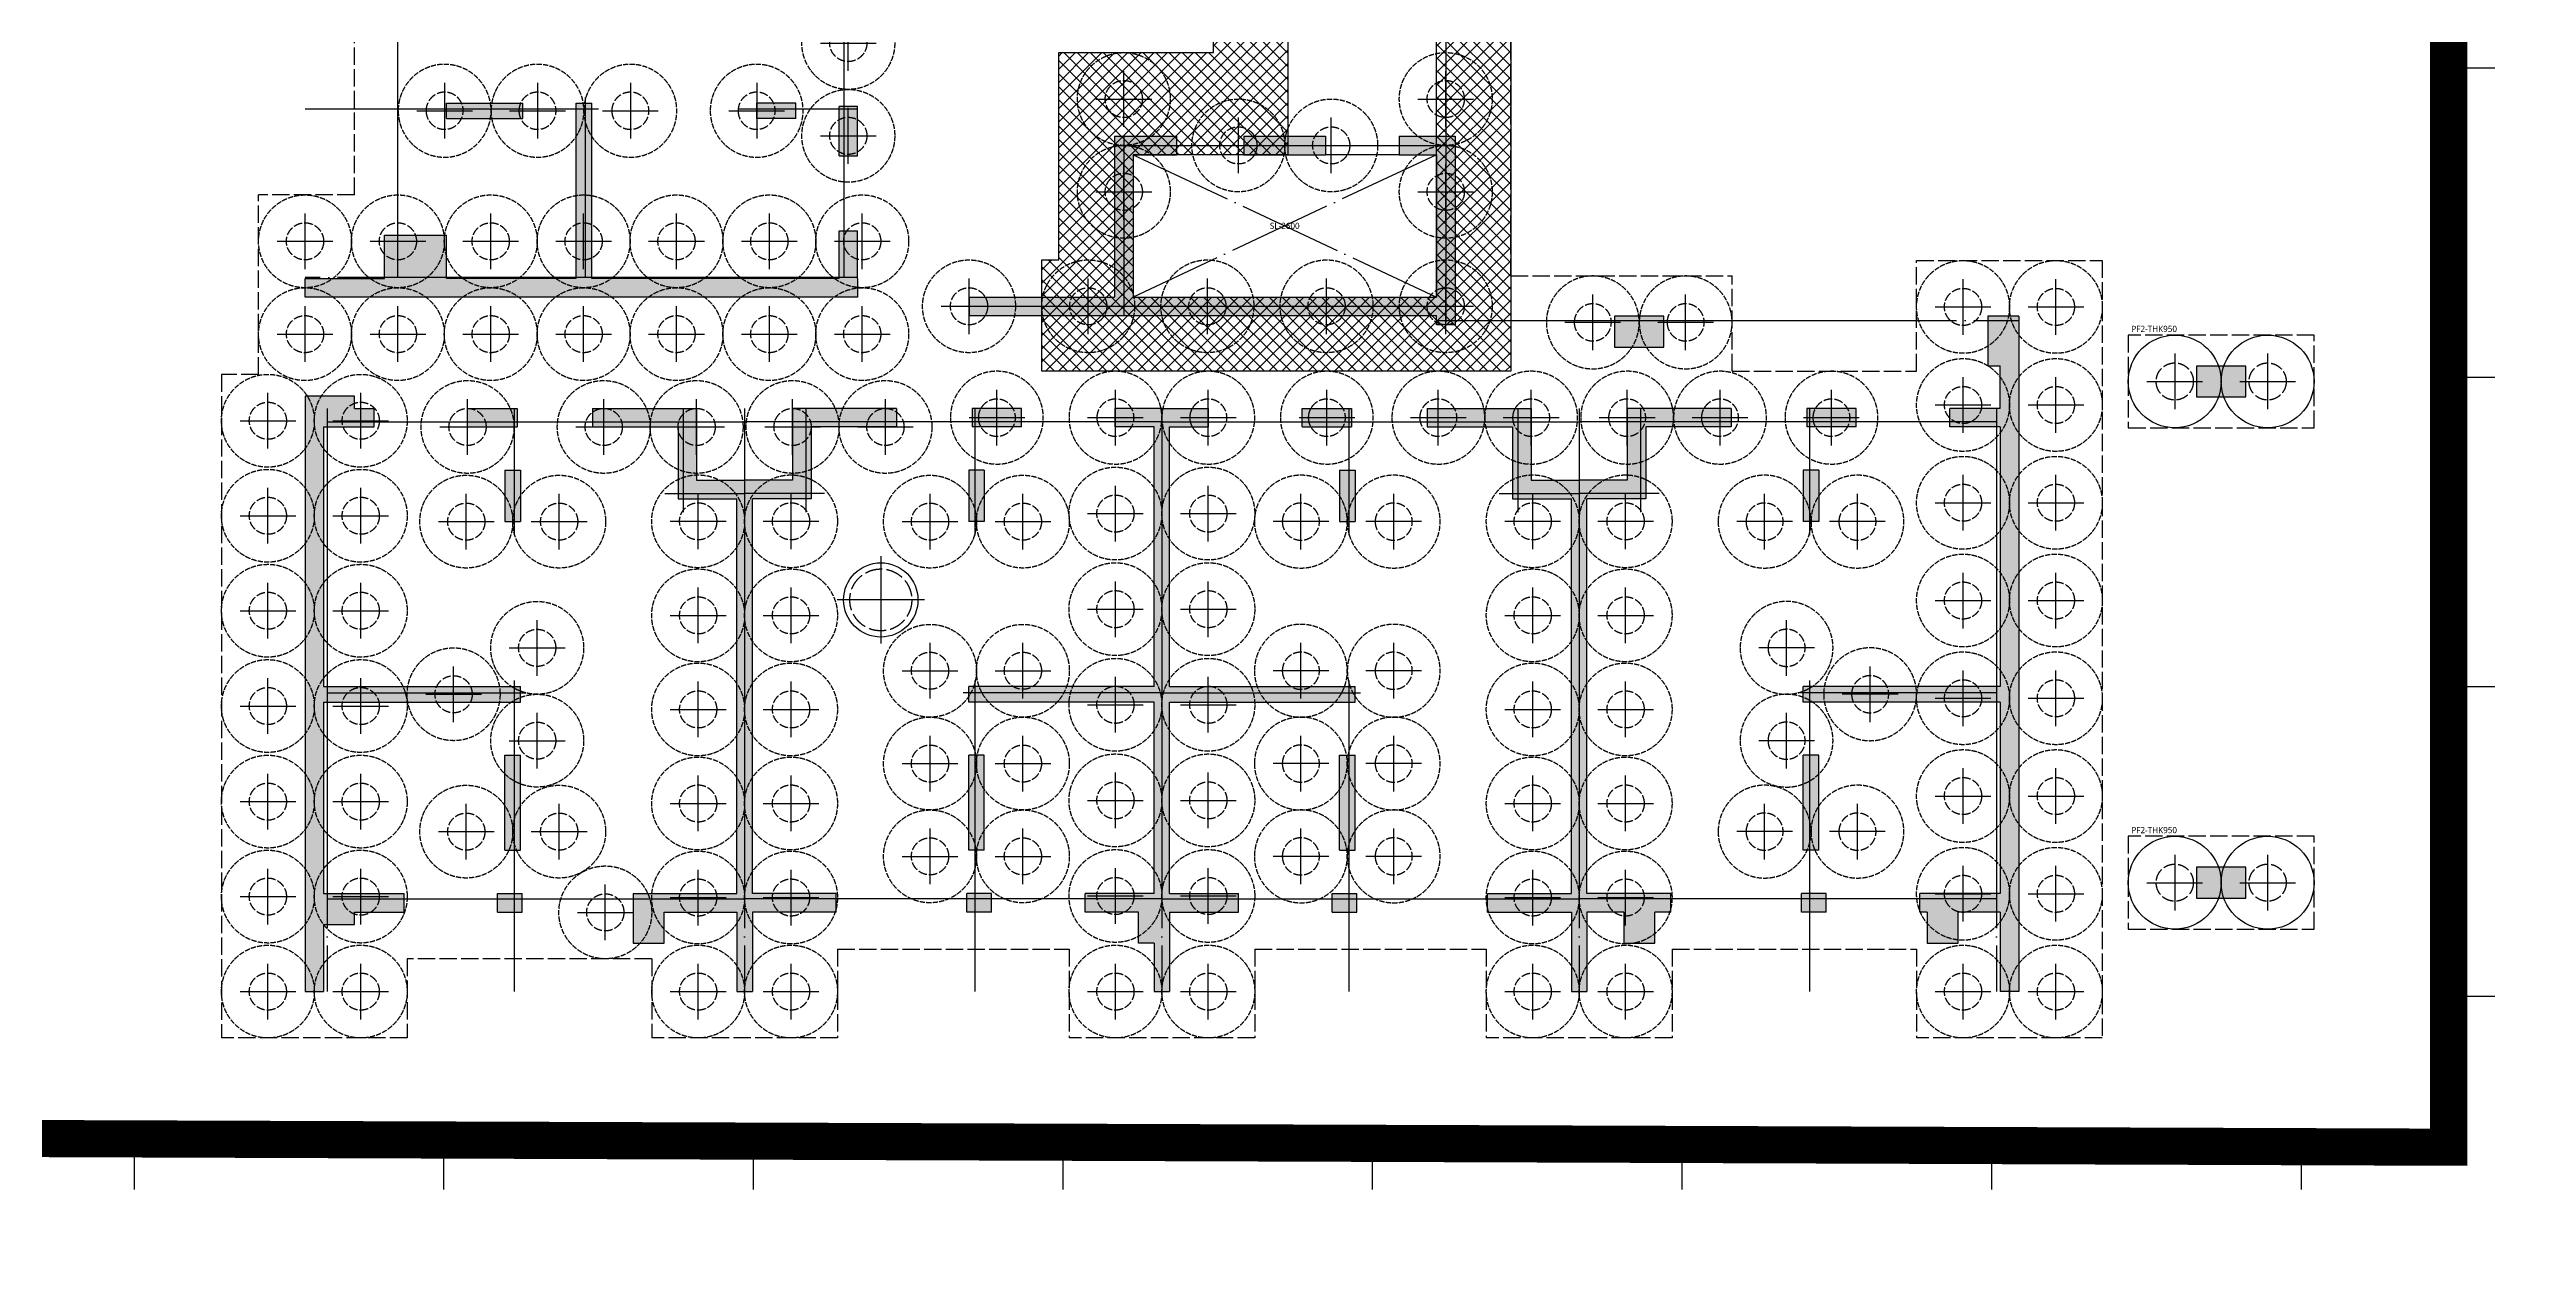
# Model space of a CAD drawing. Header units: millimetres. Extents: x 327808 to 2562540, y -728300 to 402793.
# Drawn here: x 932637 to 972644, y -109626 to -90136 of the extents above; entities that cross this region are included whole.
import ezdxf
from ezdxf.enums import TextEntityAlignment as Align

# ---------------------------------------------------------------- set-up
doc = ezdxf.new("R2010")
doc.units = ezdxf.units.MM
doc.header["$LTSCALE"] = 140
for name, pattern in [('CEN', [62, 60, -1, 0, -1]), ('CONTINOUS', [0]), ('DDOT', [14, 12, -1, 0, -1]), ('HID', [2.5, 2, -0.5])]:
    doc.linetypes.add(name, pattern=pattern)
for name, color, linetype in [('252', 252, 'Continuous'), ('CEN', 1, 'CEN'), ('EL7', 7, 'Continuous'), ('MAT', 7, 'Continuous'), ('OPEN', 9, 'DDOT'), ('PILE', 3, 'HID'), ('PILE-P', 4, 'HID'), ('WALL', 4, 'Continuous'), ('기초꺽임', 7, 'Continuous'), ('기초꺽임-HAT', 5, 'Continuous'), ('기초연단', 3, 'Continuous'), ('끊어치기라인', 7, 'Continuous'), ('집수정-주동', 21, 'Continuous')]:
    doc.layers.add(name, color=color, linetype=linetype)
doc.layers.add('DEFPOINT', color=144, linetype='Continuous', plot=False)
doc.styles.add('맑은고딕', font='malgun.ttf')

# ---------------------------------------------------------------- blocks, each defined once
blk = doc.blocks.new('A$C762E058C')
at = {"layer": '252'}
h = blk.add_hatch(color=256, dxfattribs=at)
h.dxf.hatch_style = 1
h.paths.add_polyline_path([(6100, -22900), (5300, -22900), (5300, -23400), (6100, -23400)])
h.paths.add_polyline_path([(6100, -31000), (5300, -31000), (5300, -31500), (6100, -31500)])
h.paths.add_polyline_path([(6100, -39100), (5300, -39100), (5300, -39600), (6100, -39600)])
h.paths.add_polyline_path([(6100, -47200), (5300, -47200), (5300, -47700), (6100, -47700)])
h.paths.add_polyline_path([(6100, -55300), (5300, -55300), (5300, -55800), (6100, -55800)])
h.paths.add_polyline_path([(6100, -63400), (5300, -63400), (5300, -63900), (6100, -63900)])
h.paths.add_polyline_path([(50390, -22900), (50390, -23150), (44400, -23150), (44400, -23400), (43600, -23400), (43600, -23150), (40100, -23150), (40100, -23700), (39600, -23700), (39600, -23150), (34900, -23150), (34900, -23700), (34400, -23700), (34400, -23150), (26900, -23150), (26900, -23700), (26400, -23700), (26400, -22900)])
h.paths.add_polyline_path([(51300, -22900), (51300, -23150), (51800, -23150), (51800, -23700), (52300, -23700), (52300, -22900)])
h.paths.add_polyline_path([(40100, -28300), (40100, -27500), (39600, -27500), (39600, -28300)])
h.paths.add_polyline_path([(13600, -23700), (13600, -22900), (13100, -22900), (13100, -23700)])
h.paths.add_polyline_path([(13600, -28300), (13600, -27500), (13100, -27500), (13100, -28300)])
h.paths.add_polyline_path([(26900, -28300), (26900, -27500), (26400, -27500), (26400, -28300)])
h.paths.add_polyline_path([(18900, -23700), (18900, -22900), (18400, -22900), (18400, -23700)])
h.paths.add_polyline_path([(52300, -28300), (52300, -27500), (51800, -27500), (51800, -28300)])
h.paths.add_polyline_path([(44300, -28300), (44300, -27500), (43800, -27500), (43800, -28300)])
h.paths.add_polyline_path([(34900, -28300), (34900, -27500), (34400, -27500), (34400, -28300)])
h.paths.add_polyline_path([(18900, -28300), (18900, -27500), (18400, -27500), (18400, -28300)])
h.paths.add_polyline_path([(35050, -47200), (34250, -47200), (34250, -47700), (35050, -47700)])
h.paths.add_polyline_path([(40250, -47200), (39450, -47200), (39450, -47700), (40250, -47700)])
h.paths.add_polyline_path([(34900, -39750), (34900, -38950), (34400, -38950), (34400, -39750)])
h.paths.add_polyline_path([(40250, -39100), (39450, -39100), (39450, -39600), (40250, -39600)])
h.paths.add_polyline_path([(40100, -35100), (40100, -34300), (39600, -34300), (39600, -35100)])
h.paths.add_polyline_path([(44450, -39100), (43650, -39100), (43650, -39600), (44450, -39600)])
h.paths.add_polyline_path([(44300, -35100), (44300, -34300), (43800, -34300), (43800, -35100)])
h.paths.add_polyline_path([(34900, -35100), (34900, -34300), (34400, -34300), (34400, -35100)])
h.paths.add_polyline_path([(44450, -47200), (43650, -47200), (43650, -47700), (44450, -47700)])
h.paths.add_polyline_path([(44450, -63400), (43650, -63400), (43650, -63900), (44450, -63900)])
h.paths.add_polyline_path([(44450, -55300), (43650, -55300), (43650, -55800), (44450, -55800)])
h.paths.add_polyline_path([(52250, -63400), (51450, -63400), (51450, -63900), (52250, -63900)])
h.paths.add_polyline_path([(60350, -55300), (59550, -55300), (59550, -55800), (60350, -55800)])
h.paths.add_polyline_path([(52250, -55300), (51450, -55300), (51450, -55800), (52250, -55800)])
h.paths.add_polyline_path([(60350, -63400), (59550, -63400), (59550, -63900), (60350, -63900)])
h.paths.add_polyline_path([(52300, -35100), (52300, -34300), (51800, -34300), (51800, -35100)])
h.paths.add_polyline_path([(60300, -35100), (60300, -34300), (59800, -34300), (59800, -35100)])
h.paths.add_polyline_path([(60350, -39100), (59550, -39100), (59550, -39600), (60350, -39600)])
h.paths.add_polyline_path([(52250, -39100), (51450, -39100), (51450, -39600), (52250, -39600)])
h.paths.add_polyline_path([(60350, -47200), (59550, -47200), (59550, -47700), (60350, -47700)])
h.paths.add_polyline_path([(52250, -47200), (51450, -47200), (51450, -47700), (52250, -47700)])
h.paths.add_polyline_path([(60300, -23700), (60300, -22900), (59800, -22900), (59800, -23700)])
h.paths.add_polyline_path([(60300, -28300), (60300, -27500), (59800, -27500), (59800, -28300)])
h = blk.add_hatch(color=256, dxfattribs=at)
h.dxf.hatch_style = 1
h.paths.add_polyline_path([(35050, -54495), (34250, -54495), (34250, -54995), (35050, -54995)])
h.paths.add_polyline_path([(40280, -55295), (40480, -55295), (40480, -55985), (39665, -55985), (39665, -56285), (40480, -56285), (40480, -60480), (37300, -60480), (37300, -60730), (40480, -60730), (40480, -63825), (39180, -63825), (39180, -64125), (39300, -64125), (39300, -64625), (39800, -64625), (39800, -64125), (40480, -64125), (40480, -65410), (40780, -65410), (40780, -54495), (40280, -54495)])
h.paths.add_polyline_path([(34900, -64625), (34900, -64125), (35160, -64125), (35160, -63825), (33805, -63825), (33805, -57445), (34755, -57445), (34755, -56285), (36135, -56285), (36135, -55985), (34455, -55985), (34455, -57145), (33680, -57145), (32905, -57145), (32905, -55985), (31225, -55985), (31225, -56285), (32605, -56285), (32605, -57445), (33555, -57445), (33555, -63825), (32200, -63825), (32200, -64125), (33555, -64125), (33555, -65410), (33805, -65410), (33805, -64125), (34400, -64125), (34400, -64625)])
h.paths.add_polyline_path([(26565, -64625), (26565, -64125), (25700, -64125), (25700, -63825), (26815, -63825), (26815, -60730), (23820, -60730), (23820, -60480), (26815, -60480), (26815, -56285), (26185, -56285), (26185, -55985), (26940, -55985), (27695, -55985), (27695, -56285), (27065, -56285), (27065, -60480), (30060, -60480), (30060, -60730), (27065, -60730), (27065, -63825), (28180, -63825), (28180, -64125), (27065, -64125), (27065, -65410), (26815, -65410), (26815, -64625)])
h.paths.add_polyline_path([(18900, -64625), (18900, -64125), (20075, -64125), (20075, -65410), (20325, -65410), (20325, -64125), (21680, -64125), (21680, -63825), (20325, -63825), (20325, -57445), (21275, -57445), (21275, -56285), (22655, -56285), (22655, -55985), (20975, -55985), (20975, -57145), (20200, -57145), (19425, -57145), (19425, -55985), (17745, -55985), (17745, -56285), (19125, -56285), (19125, -57445), (20075, -57445), (20075, -63825), (18400, -63825), (18400, -64625)])
h.paths.add_polyline_path([(13100, -55785), (13100, -55985), (13100, -65410), (13400, -65410), (13400, -64325), (13900, -64325), (13900, -64125), (14700, -64125), (14700, -63825), (13400, -63825), (13400, -60730), (16580, -60730), (16580, -60480), (13400, -60480), (13400, -56285), (14215, -56285), (14215, -55985), (13900, -55985), (13900, -55785)])
h.paths.add_polyline_path([(31375, -54635), (31375, -54485), (23825, -54485), (23825, -54185), (26175, -54185), (26175, -51585), (27175, -51585), (27175, -51885), (26475, -51885), (26475, -54185), (31375, -54185), (31375, -51885), (30775, -51885), (30775, -51585), (31675, -51585), (31675, -54635)])
h.paths.add_polyline_path([(29585, -51585), (29585, -51885), (28265, -51885), (28265, -51585)], flags=17)
h.paths.add_polyline_path([(17480, -53885), (15385, -53885), (15385, -53185), (14385, -53185), (14385, -53885), (13100, -53885), (13100, -54185), (22025, -54185), (22025, -53885), (22025, -53115), (21725, -53115), (21725, -53885), (17730, -53885), (17730, -51050), (17480, -51050)])
h.paths.add_polyline_path([(15385, -51300), (15385, -51050), (16620, -51050), (16620, -51300)], flags=17)
h.paths.add_polyline_path([(21025, -51300), (21025, -51050), (20395, -51050), (20395, -51300)], flags=17)
h.paths.add_polyline_path([(21725, -51905), (21725, -51105), (22025, -51105), (22025, -51905)])
h.paths.add_polyline_path([(29690, -64125), (29690, -63825), (30090, -63825), (30090, -64125)])
h.paths.add_polyline_path([(29810, -63125), (30060, -63125), (30060, -61590), (29810, -61590)], flags=17)
h.paths.add_polyline_path([(29810, -56985), (30060, -56985), (30060, -57815), (29810, -57815)], flags=17)
h.paths.add_polyline_path([(29205, -56285), (30005, -56285), (30005, -55985), (29205, -55985)])
h.paths.add_polyline_path([(37670, -64125), (37670, -63825), (37270, -63825), (37270, -64125)])
h.paths.add_polyline_path([(37550, -63125), (37300, -63125), (37300, -61590), (37550, -61590)])
h.paths.add_polyline_path([(37550, -56985), (37300, -56985), (37300, -57815), (37550, -57815)])
h.paths.add_polyline_path([(38155, -56285), (37355, -56285), (37355, -55985), (38155, -55985)], flags=17)
h.paths.add_polyline_path([(24190, -64125), (24190, -63825), (23790, -63825), (23790, -64125)])
h.paths.add_polyline_path([(24070, -63125), (23820, -63125), (23820, -61590), (24070, -61590)])
h.paths.add_polyline_path([(24070, -56985), (23820, -56985), (23820, -57815), (24070, -57815)])
h.paths.add_polyline_path([(24675, -56285), (23875, -56285), (23875, -55985), (24675, -55985)])
h.paths.add_polyline_path([(16210, -64125), (16210, -63825), (16610, -63825), (16610, -64125)])
h.paths.add_polyline_path([(16330, -63125), (16580, -63125), (16580, -61590), (16330, -61590)], flags=17)
h.paths.add_polyline_path([(16330, -56985), (16580, -56985), (16580, -57815), (16330, -57815)], flags=17)
h.paths.add_polyline_path([(15725, -56285), (16525, -56285), (16525, -55985), (15725, -55985)], flags=17)
h.paths.add_polyline_path([(26775, -34300), (26575, -34300), (26575, -29350), (13100, -29350), (13100, -29650), (14385, -29650), (14385, -30350), (15385, -30350), (15385, -29650), (17480, -29650), (17480, -32530), (17730, -32530), (17730, -29650), (21725, -29650), (21725, -30465), (22025, -30465), (22025, -29650), (23375, -29650), (23375, -35190), (23675, -35190), (23675, -29650), (26275, -29650), (26275, -34200), (24785, -34200), (24785, -34500), (26275, -34500), (26275, -36300), (23375, -36300), (23375, -36600), (26575, -36600), (26575, -35100), (26775, -35100)])
h.paths.add_polyline_path([(13100, -47455), (13100, -47955), (14385, -47955), (14385, -48330), (15385, -48330), (15385, -47955), (20305, -47955), (20305, -48855), (21725, -48855), (21725, -49885), (22025, -49885), (22025, -48555), (20605, -48555), (20605, -47830), (20605, -47105), (22025, -47105), (22025, -46485), (22225, -46485), (22225, -45685), (21725, -45685), (21725, -45775), (21725, -46805), (20305, -46805), (20305, -47705), (15385, -47705), (15385, -47330), (14385, -47330), (14385, -47705), (13900, -47705), (13900, -47455)])
h.paths.add_polyline_path([(13900, -39100), (13100, -39100), (13100, -39600), (13900, -39600)], flags=17)
h.paths.add_polyline_path([(13900, -31000), (13100, -31000), (13100, -31500), (13900, -31500)], flags=17)
h.paths.add_polyline_path([(22225, -39750), (22225, -38950), (21725, -38950), (21725, -39825), (22025, -39825), (22025, -39750)])
h.paths.add_polyline_path([(26900, -39750), (26900, -38950), (26400, -38950), (26400, -39750)], flags=17)
h.paths.add_polyline_path([(26400, -45685), (26400, -46185), (23375, -46185), (23375, -46485), (23825, -46485), (23825, -49385), (24125, -49385), (24125, -46485), (28675, -46485), (28675, -49085), (25235, -49085), (25235, -49385), (29150, -49385), (29150, -49085), (28975, -49085), (28975, -46485), (31375, -46485), (31375, -49085), (30720, -49085), (30720, -49385), (31675, -49385), (31675, -46185), (26900, -46185), (26900, -45685)])
h.paths.add_polyline_path([(15385, -35250), (14385, -35250), (14385, -35625), (13100, -35625), (13100, -35875), (14385, -35875), (14385, -36250), (15385, -36250), (15385, -35875), (20305, -35875), (20305, -36775), (21725, -36775), (21725, -37805), (22025, -37805), (22025, -36475), (20605, -36475), (20605, -35750), (20605, -35025), (22025, -35025), (22025, -33695), (21725, -33695), (21725, -34725), (20305, -34725), (20305, -35625), (15385, -35625)])
h.paths.add_polyline_path([(14385, -41665), (13100, -41665), (13100, -41915), (14385, -41915), (14385, -42290), (15385, -42290), (15385, -41915), (17480, -41915), (17480, -44610), (17730, -44610), (17730, -41915), (21725, -41915), (21725, -42545), (22025, -42545), (22025, -41790), (22025, -41035), (21725, -41035), (21725, -41665), (17730, -41665), (17730, -38970), (17480, -38970), (17480, -41665), (15385, -41665), (15385, -41290), (14385, -41290)])
h.paths.add_polyline_path([(15385, -39220), (15385, -38970), (16620, -38970), (16620, -39220)], flags=17)
h.paths.add_polyline_path([(21025, -39220), (21025, -38970), (20395, -38970), (20395, -39220)], flags=17)
h.paths.add_polyline_path([(15385, -44360), (15385, -44610), (16620, -44610), (16620, -44360)], flags=17)
h.paths.add_polyline_path([(21025, -44360), (21025, -44610), (20395, -44610), (20395, -44360)], flags=17)
h.paths.add_polyline_path([(21725, -43755), (21725, -44555), (22025, -44555), (22025, -43755)])
h.paths.add_polyline_path([(15385, -32280), (15385, -32530), (16620, -32530), (16620, -32280)], flags=17)
h.paths.add_polyline_path([(21025, -32280), (21025, -32530), (20395, -32530), (20395, -32280)], flags=17)
h.paths.add_polyline_path([(21725, -31675), (21725, -32475), (22025, -32475), (22025, -31675)], flags=17)
edge = h.paths.add_edge_path()
edge.add_line((23375, -34500), (23375, -34200))
edge.add_line((28675, -49385), (29150, -49385))
blk = doc.blocks.new('집수정-주동')
at = {"layer": '집수정-주동'}
for p, q in [((0, 707), (0, -707)), ((707, 0), (-707, 0))]:
    blk.add_line(p, q, dxfattribs=at)
blk.add_circle((0, 0), 600, dxfattribs=at)
at = {"layer": '집수정-주동', "linetype": 'HID'}
blk.add_circle((0, 0), 500, dxfattribs=at)
blk = doc.blocks.new('PILE-600')
at = {"layer": 'DEFPOINT', "color": 173, "linetype": 'HID', "ltscale": 0.3}
blk.add_circle((0, 0), 750, dxfattribs=at)
at = {"layer": 'PILE', "linetype": 'Continuous'}
for p, q in [((0, -450), (0, 450)), ((-450, 0), (450, 0))]:
    blk.add_line(p, q, dxfattribs=at)
at = {"layer": 'PILE', "ltscale": 0.5}
blk.add_circle((0, 0), 300, dxfattribs=at)
blk = doc.blocks.new('PILE-P')
at = {"layer": 'DEFPOINT'}
blk.add_circle((0, 0), 750, dxfattribs=at)
at = {"layer": 'PILE-P', "color": 4, "linetype": 'CONTINOUS'}
for p, q in [((0, -450), (0, 450)), ((-450, 0), (450, 0))]:
    blk.add_line(p, q, dxfattribs=at)
at = {"layer": 'PILE-P', "linetype": 'HID', "ltscale": 0.7}
blk.add_circle((0, 0), 300, dxfattribs=at)
blk = doc.blocks.new('PF2')
at = {"layer": 'MAT', "linetype": 'HID'}
blk.add_lwpolyline([(-1500, -750), (1500, -750), (1500, 750), (-1500, 750)], close=True, dxfattribs=at)
at = {"layer": 'PILE-P', "rotation": 270}
for p in [(-750, 0), (750, 0)]:
    blk.add_blockref('PILE-P', p, dxfattribs=at)
at = {"layer": 'DEFPOINT', "color": 1, "style": '맑은고딕'}
blk.add_text('PF2-THK950', height=100, dxfattribs=at).set_placement((-1450, 850), align=Align.MIDDLE_LEFT)

msp = doc.modelspace()

# ---------------------------------------------------------------- hatches: boundary and pattern name
at = {"layer": '기초꺽임'}
h = msp.add_hatch(dxfattribs=at)
h.set_pattern_fill('CROSS', color=6, scale=10000)
h.set_pattern_definition([(0, (70880.7, -460434.6), (2500, 2500), [1250, -3750]), (90, (71505.7, -461059.6), (-2500, 2500), [1250, -3750])])
h.paths.add_polyline_path([(985461.5, -108327.2), (1005312.2, -108327.2), (1005313.9, -131505.2), (1037254.7, -131502.9), (1037712.2, -107735.2), (1020512.6, -107646.7), (1020512.2, -91630.2), (987625, -91648), (987426.2, -71705.2), (971521.4, -71550.8), (971386.9, -107841.7), (923137.2, -107857.2), (923137.2, -117355.2), (946812.2, -117355.2), (946812.2, -131611.5), (985461.4, -131505.2)])
at = {"layer": '기초꺽임-HAT'}
h = msp.add_hatch(dxfattribs=at)
h.set_pattern_fill('ANSI37', color=256, scale=1200, style=0)
h.set_pattern_definition([(45, (1014344.78, -18896.3), (-106.06602, 106.06602), []), (135, (1014344.78, -18896.3), (-106.06602, -106.06602), [])])
h.paths.add_polyline_path([(950138.7, -94135.8), (955038.7, -94135.8), (955038.7, -86435.8), (952638.7, -86435.8), (952638.7, -91835.8), (950138.7, -91835.8)], flags=16)
h.paths.add_polyline_path([(956238.7, -95335.8), (948663.7, -95335.8), (948663.7, -93535.8), (948938.7, -93535.8), (948938.7, -90185.8), (951438.7, -90185.8), (951438.7, -84785.8), (952638.7, -84785.8), (956238.7, -84785.8)])

# ---------------------------------------------------------------- linework, layer by layer
at = {"color": 130, "linetype": 'ByBlock', "const_width": 200}
msp.add_lwpolyline([(918822.5, -107687.3), (971388.4, -107687.3), (971521.7, -71491.4), (965138.7, -71491.4), (965128.9, -65549.6), (918822.5, -65549.6), (918822.5, -107687.3)], dxfattribs=at)
at = {"layer": 'CEN'}
for p, q in [((955188.7, -86135.8), (955188.7, -94585.8)), ((938263.7, -93820.8), (938263.7, -87780.8)), ((945473.7, -93820.8), (945473.7, -87780.8)), ((941503.7, -91100.8), (936763.7, -91100.8)), ((941293.7, -93820.8), (941293.7, -90910.8)), ((945688.7, -91100.8), (943753.7, -91100.8)), ((949988.7, -91535.8), (949988.7, -94435.8)), ((949838.7, -91685.8), (955338.7, -91685.8)), ((945688.7, -93820.8), (936763.7, -93820.8)), ((947488.7, -94285.8), (955338.7, -94285.8)), ((955038.7, -94515.8), (964443.7, -94515.8)), ((937123.7, -95935.8), (937123.7, -105360.8)), ((940143.7, -95935.8), (940143.7, -97985.5)), ((942873.7, -95935.8), (942873.7, -97610.8)), ((943863.7, -95935.8), (943863.7, -105360.8)), ((943863.7, -95935.8), (943863.7, -105360.8)), ((944853.7, -95935.8), (944853.7, -97610.8)), ((947583.7, -95935.8), (947583.7, -97985.5)), ((950603.7, -95935.8), (950603.7, -105360.8)), ((950603.7, -95935.8), (950603.7, -105360.8)), ((953623.7, -95935.8), (953623.7, -97985.5)), ((956353.7, -95935.8), (956353.7, -97610.8)), ((957343.7, -95935.8), (957343.7, -105360.8)), ((957343.7, -95935.8), (957343.7, -105360.8)), ((958333.7, -95935.8), (958333.7, -97610.8)), ((961063.7, -95935.8), (961063.7, -97985.5)), ((964083.7, -95935.8), (964083.7, -105360.8)), ((937123.7, -96150.8), (943863.7, -96150.8)), ((950603.7, -96150.8), (943863.7, -96150.8)), ((950603.7, -96150.8), (957343.7, -96150.8)), ((964083.7, -96150.8), (957343.7, -96150.8)), ((942573.7, -97310.8), (943863.7, -97310.8)), ((945153.7, -97310.8), (943863.7, -97310.8)), ((956053.7, -97310.8), (957343.7, -97310.8)), ((958633.7, -97310.8), (957343.7, -97310.8)), ((940143.7, -100330.8), (940143.7, -105360.8)), ((947583.7, -100330.8), (947583.7, -105360.8)), ((953623.7, -100330.8), (953623.7, -105360.8)), ((961063.7, -100330.8), (961063.7, -105360.8)), ((937123.7, -100530.8), (940333.7, -100530.8)), ((950603.7, -100530.8), (947393.7, -100530.8)), ((950603.7, -100530.8), (953813.7, -100530.8)), ((964083.7, -100530.8), (960873.7, -100530.8)), ((937123.7, -103860.8), (943863.7, -103860.8)), ((950603.7, -103860.8), (943863.7, -103860.8)), ((950603.7, -103860.8), (957343.7, -103860.8)), ((964083.7, -103860.8), (957343.7, -103860.8))]:
    msp.add_line(p, q, dxfattribs=at)
at = {"layer": 'EL7'}
for p, q in [((951928.7, -91835.8), (950738.7, -91835.8)), ((954438.7, -91835.8), (953248.7, -91835.8))]:
    msp.add_line(p, q, dxfattribs=at)
at = {"layer": 'OPEN'}
for p, q in [((950138.7, -91835.8), (955038.7, -94135.8)), ((955038.7, -91835.8), (950138.7, -94135.8))]:
    msp.add_line(p, q, dxfattribs=at)
at = {"layer": 'WALL'}
for p, q in [((939048.7, -91000.8), (940283.7, -91000.8)), ((939048.7, -91250.8), (939048.7, -91000.8)), ((940283.7, -91250.8), (940283.7, -91000.8)), ((941143.7, -93835.8), (941143.7, -91000.8)), ((941143.7, -91000.8), (941393.7, -91000.8)), ((941393.7, -93835.8), (941393.7, -91000.8)), ((944688.7, -91000.8), (944058.7, -91000.8)), ((944058.7, -91250.8), (944058.7, -91000.8)), ((944688.7, -91250.8), (944688.7, -91000.8)), ((945688.7, -91055.8), (945388.7, -91055.8)), ((945388.7, -91855.8), (945388.7, -91055.8)), ((945688.7, -91855.8), (945688.7, -91055.8)), ((939048.7, -91250.8), (940283.7, -91250.8)), ((944688.7, -91250.8), (944058.7, -91250.8)), ((949838.7, -91535.8), (949838.7, -94135.8)), ((949838.7, -91535.8), (950838.7, -91535.8)), ((950838.7, -91535.8), (950838.7, -91835.8)), ((951928.7, -91535.8), (953248.7, -91535.8)), ((951928.7, -91535.8), (951928.7, -91835.8)), ((953248.7, -91535.8), (953248.7, -91835.8)), ((954438.7, -91535.8), (955338.7, -91535.8)), ((954438.7, -91535.8), (954438.7, -91835.8)), ((955338.7, -91535.8), (955338.7, -94585.8)), ((945388.7, -91855.8), (945688.7, -91855.8)), ((950138.7, -91835.8), (950138.7, -94135.8)), ((950138.7, -91835.8), (950838.7, -91835.8)), ((951928.7, -91835.8), (953248.7, -91835.8)), ((954438.7, -91835.8), (955038.7, -91835.8)), ((955038.7, -91835.8), (955038.7, -94135.8)), ((938048.7, -93135.8), (939048.7, -93135.8)), ((938048.7, -93835.8), (938048.7, -93135.8)), ((939048.7, -93835.8), (939048.7, -93135.8)), ((945388.7, -93065.8), (945688.7, -93065.8)), ((945388.7, -93835.8), (945388.7, -93065.8)), ((945688.7, -93835.8), (945688.7, -93065.8)), ((936763.7, -94135.8), (936763.7, -93835.8)), ((936763.7, -93835.8), (938048.7, -93835.8)), ((941143.7, -93835.8), (939048.7, -93835.8)), ((945388.7, -93835.8), (941393.7, -93835.8)), ((945688.7, -93835.8), (945688.7, -94135.8)), ((945688.7, -94135.8), (936763.7, -94135.8)), ((947488.7, -94135.8), (947488.7, -94435.8)), ((947488.7, -94135.8), (949838.7, -94135.8)), ((950138.7, -94135.8), (955038.7, -94135.8)), ((947488.7, -94435.8), (955038.7, -94435.8)), ((955038.7, -94585.8), (955038.7, -94435.8)), ((955338.7, -94585.8), (955038.7, -94585.8)), ((957913.7, -94445.8), (957913.7, -94945.8)), ((958713.7, -94445.8), (957913.7, -94445.8)), ((958713.7, -94945.8), (958713.7, -94445.8)), ((964443.7, -94445.8), (963943.7, -94445.8)), ((963943.7, -94445.8), (963943.7, -95245.8)), ((964443.7, -94445.8), (964443.7, -105360.8)), ((957913.7, -94945.8), (958713.7, -94945.8)), ((963943.7, -95245.8), (964143.7, -95245.8)), ((964143.7, -95935.8), (964143.7, -95245.8)), ((967313.7, -95250.8), (967313.7, -95750.8)), ((968113.7, -95250.8), (967313.7, -95250.8)), ((968113.7, -95750.8), (968113.7, -95250.8)), ((937563.7, -95735.8), (936763.7, -95735.8)), ((936763.7, -95735.8), (936763.7, -95935.8)), ((936763.7, -95935.8), (936763.7, -105360.8)), ((937563.7, -95935.8), (937563.7, -95735.8)), ((937563.7, -95935.8), (937878.7, -95935.8)), ((937878.7, -96235.8), (937878.7, -95935.8)), ((939388.7, -96235.8), (939388.7, -95935.8)), ((939388.7, -95935.8), (940188.7, -95935.8)), ((940188.7, -95935.8), (940188.7, -96235.8)), ((941408.7, -95935.8), (941408.7, -96235.8)), ((941408.7, -95935.8), (943088.7, -95935.8)), ((943088.7, -95935.8), (943088.7, -97095.8)), ((946318.7, -95935.8), (944638.7, -95935.8)), ((944638.7, -95935.8), (944638.7, -97095.8)), ((946318.7, -95935.8), (946318.7, -96235.8)), ((947538.7, -95935.8), (947538.7, -96235.8)), ((948338.7, -95935.8), (947538.7, -95935.8)), ((948338.7, -96235.8), (948338.7, -95935.8)), ((949848.7, -96235.8), (949848.7, -95935.8)), ((950603.7, -95935.8), (949848.7, -95935.8)), ((950603.7, -95935.8), (951358.7, -95935.8)), ((951358.7, -96235.8), (951358.7, -95935.8)), ((952868.7, -96235.8), (952868.7, -95935.8)), ((952868.7, -95935.8), (953668.7, -95935.8)), ((953668.7, -95935.8), (953668.7, -96235.8)), ((954888.7, -95935.8), (954888.7, -96235.8)), ((954888.7, -95935.8), (956568.7, -95935.8)), ((956568.7, -95935.8), (956568.7, -97095.8)), ((959798.7, -95935.8), (958118.7, -95935.8)), ((958118.7, -95935.8), (958118.7, -97095.8)), ((959798.7, -95935.8), (959798.7, -96235.8)), ((961018.7, -95935.8), (961018.7, -96235.8)), ((961818.7, -95935.8), (961018.7, -95935.8)), ((961818.7, -96235.8), (961818.7, -95935.8)), ((963328.7, -96235.8), (963328.7, -95935.8)), ((964143.7, -95935.8), (963328.7, -95935.8)), ((967313.7, -95750.8), (968113.7, -95750.8)), ((937063.7, -96235.8), (937878.7, -96235.8)), ((937063.7, -96235.8), (937063.7, -100430.8)), ((939388.7, -96235.8), (940188.7, -96235.8)), ((941408.7, -96235.8), (942788.7, -96235.8)), ((942788.7, -96235.8), (942788.7, -97395.8)), ((946318.7, -96235.8), (944938.7, -96235.8)), ((944938.7, -96235.8), (944938.7, -97395.8)), ((948338.7, -96235.8), (947538.7, -96235.8)), ((950478.7, -96235.8), (949848.7, -96235.8)), ((950478.7, -100430.8), (950478.7, -96235.8)), ((950728.7, -100430.8), (950728.7, -96235.8)), ((950728.7, -96235.8), (951358.7, -96235.8)), ((952868.7, -96235.8), (953668.7, -96235.8)), ((954888.7, -96235.8), (956268.7, -96235.8)), ((956268.7, -96235.8), (956268.7, -97395.8)), ((959798.7, -96235.8), (958418.7, -96235.8)), ((958418.7, -96235.8), (958418.7, -97395.8)), ((961818.7, -96235.8), (961018.7, -96235.8)), ((964143.7, -96235.8), (963328.7, -96235.8)), ((964143.7, -96235.8), (964143.7, -100430.8)), ((939993.7, -96935.8), (939993.7, -97765.8)), ((939993.7, -96935.8), (940243.7, -96935.8)), ((940243.7, -96935.8), (940243.7, -97765.8)), ((943088.7, -97095.8), (943863.7, -97095.8)), ((944638.7, -97095.8), (943863.7, -97095.8)), ((947483.7, -96935.8), (947483.7, -97765.8)), ((947733.7, -96935.8), (947483.7, -96935.8)), ((947733.7, -96935.8), (947733.7, -97765.8)), ((953473.7, -96935.8), (953473.7, -97765.8)), ((953473.7, -96935.8), (953723.7, -96935.8)), ((953723.7, -96935.8), (953723.7, -97765.8)), ((956568.7, -97095.8), (957343.7, -97095.8)), ((958118.7, -97095.8), (957343.7, -97095.8)), ((960963.7, -96935.8), (960963.7, -97765.8)), ((961213.7, -96935.8), (960963.7, -96935.8)), ((961213.7, -96935.8), (961213.7, -97765.8)), ((942788.7, -97395.8), (943738.7, -97395.8)), ((943738.7, -103775.8), (943738.7, -97395.8)), ((943988.7, -103775.8), (943988.7, -97395.8)), ((944938.7, -97395.8), (943988.7, -97395.8)), ((956268.7, -97395.8), (957218.7, -97395.8)), ((957218.7, -103775.8), (957218.7, -97395.8)), ((957468.7, -103775.8), (957468.7, -97395.8)), ((958418.7, -97395.8), (957468.7, -97395.8)), ((939993.7, -97765.8), (940243.7, -97765.8)), ((947733.7, -97765.8), (947483.7, -97765.8)), ((953473.7, -97765.8), (953723.7, -97765.8)), ((961213.7, -97765.8), (960963.7, -97765.8)), ((937063.7, -100430.8), (940243.7, -100430.8)), ((937063.7, -100680.8), (940243.7, -100680.8)), ((937063.7, -100680.8), (937063.7, -103775.8)), ((940243.7, -100680.8), (940243.7, -100430.8)), ((950478.7, -100430.8), (947483.7, -100430.8)), ((947483.7, -100680.8), (947483.7, -100430.8)), ((950478.7, -100680.8), (947483.7, -100680.8)), ((950478.7, -103775.8), (950478.7, -100680.8)), ((950728.7, -100430.8), (953723.7, -100430.8)), ((950728.7, -103775.8), (950728.7, -100680.8)), ((950728.7, -100680.8), (953723.7, -100680.8)), ((953723.7, -100680.8), (953723.7, -100430.8)), ((964143.7, -100430.8), (960963.7, -100430.8)), ((960963.7, -100680.8), (960963.7, -100430.8)), ((964143.7, -100680.8), (960963.7, -100680.8)), ((964143.7, -100680.8), (964143.7, -103775.8)), ((939993.7, -103075.8), (939993.7, -101540.8)), ((939993.7, -101540.8), (940243.7, -101540.8)), ((940243.7, -103075.8), (940243.7, -101540.8)), ((947483.7, -103075.8), (947483.7, -101540.8)), ((947733.7, -101540.8), (947483.7, -101540.8)), ((947733.7, -103075.8), (947733.7, -101540.8)), ((953473.7, -103075.8), (953473.7, -101540.8)), ((953473.7, -101540.8), (953723.7, -101540.8)), ((953723.7, -103075.8), (953723.7, -101540.8)), ((960963.7, -103075.8), (960963.7, -101540.8)), ((961213.7, -101540.8), (960963.7, -101540.8)), ((961213.7, -103075.8), (961213.7, -101540.8)), ((939993.7, -103075.8), (940243.7, -103075.8)), ((947733.7, -103075.8), (947483.7, -103075.8)), ((953473.7, -103075.8), (953723.7, -103075.8)), ((961213.7, -103075.8), (960963.7, -103075.8)), ((967313.7, -103350.8), (967313.7, -103850.8)), ((968113.7, -103350.8), (967313.7, -103350.8)), ((968113.7, -103850.8), (968113.7, -103350.8)), ((937063.7, -103775.8), (938363.7, -103775.8)), ((938363.7, -104075.8), (938363.7, -103775.8)), ((939873.7, -103775.8), (940273.7, -103775.8)), ((939873.7, -104075.8), (939873.7, -103775.8)), ((940273.7, -104075.8), (940273.7, -103775.8)), ((942063.7, -103775.8), (943738.7, -103775.8)), ((942063.7, -103775.8), (942063.7, -104575.8)), ((945343.7, -103775.8), (943988.7, -103775.8)), ((945343.7, -104075.8), (945343.7, -103775.8)), ((947853.7, -103775.8), (947453.7, -103775.8)), ((947453.7, -104075.8), (947453.7, -103775.8)), ((947853.7, -104075.8), (947853.7, -103775.8)), ((949363.7, -104075.8), (949363.7, -103775.8)), ((950478.7, -103775.8), (949363.7, -103775.8)), ((950728.7, -103775.8), (951843.7, -103775.8)), ((951843.7, -104075.8), (951843.7, -103775.8)), ((953353.7, -103775.8), (953753.7, -103775.8)), ((953353.7, -104075.8), (953353.7, -103775.8)), ((953753.7, -104075.8), (953753.7, -103775.8)), ((955863.7, -103775.8), (957218.7, -103775.8)), ((955863.7, -104075.8), (955863.7, -103775.8)), ((958823.7, -103775.8), (957468.7, -103775.8)), ((958823.7, -104075.8), (958823.7, -103775.8)), ((961333.7, -103775.8), (960933.7, -103775.8)), ((960933.7, -104075.8), (960933.7, -103775.8)), ((961333.7, -104075.8), (961333.7, -103775.8)), ((962843.7, -104075.8), (962843.7, -103775.8)), ((964143.7, -103775.8), (962843.7, -103775.8)), ((967313.7, -103850.8), (968113.7, -103850.8)), ((937063.7, -104275.8), (937063.7, -105360.8)), ((937063.7, -104275.8), (937563.7, -104275.8)), ((937563.7, -104075.8), (938363.7, -104075.8)), ((937563.7, -104275.8), (937563.7, -104075.8)), ((939873.7, -104075.8), (940273.7, -104075.8)), ((942563.7, -104075.8), (943738.7, -104075.8)), ((942563.7, -104575.8), (942563.7, -104075.8)), ((943738.7, -104075.8), (943738.7, -105360.8)), ((945343.7, -104075.8), (943988.7, -104075.8)), ((943988.7, -104075.8), (943988.7, -105360.8)), ((947853.7, -104075.8), (947453.7, -104075.8)), ((950228.7, -104075.8), (949363.7, -104075.8)), ((950228.7, -104575.8), (950228.7, -104075.8)), ((950728.7, -104075.8), (951843.7, -104075.8)), ((950728.7, -104075.8), (950728.7, -105360.8)), ((953353.7, -104075.8), (953753.7, -104075.8)), ((955863.7, -104075.8), (957218.7, -104075.8)), ((957218.7, -104075.8), (957218.7, -105360.8)), ((958063.7, -104075.8), (957468.7, -104075.8)), ((957468.7, -104075.8), (957468.7, -105360.8)), ((958063.7, -104075.8), (958063.7, -104575.8)), ((958823.7, -104075.8), (958563.7, -104075.8)), ((958563.7, -104575.8), (958563.7, -104075.8)), ((961333.7, -104075.8), (960933.7, -104075.8)), ((962963.7, -104075.8), (962843.7, -104075.8)), ((962963.7, -104075.8), (962963.7, -104575.8)), ((964143.7, -104075.8), (963463.7, -104075.8)), ((963463.7, -104575.8), (963463.7, -104075.8)), ((964143.7, -104075.8), (964143.7, -105360.8)), ((942063.7, -104575.8), (942563.7, -104575.8)), ((950478.7, -104575.8), (950228.7, -104575.8)), ((950478.7, -104575.8), (950478.7, -105360.8)), ((958063.7, -104575.8), (958563.7, -104575.8)), ((962963.7, -104575.8), (963463.7, -104575.8)), ((936763.7, -105360.8), (937063.7, -105360.8)), ((943738.7, -105360.8), (943988.7, -105360.8)), ((950478.7, -105360.8), (950728.7, -105360.8)), ((957218.7, -105360.8), (957468.7, -105360.8)), ((964443.7, -105360.8), (964143.7, -105360.8))]:
    msp.add_line(p, q, dxfattribs=at)
at = {"layer": '기초꺽임'}
for points in [[(956238.7, -95335.8), (948663.7, -95335.8), (948663.7, -93535.8), (948938.7, -93535.8), (948938.7, -90185.8), (951438.7, -90185.8), (951438.7, -84785.8), (952638.7, -84785.8), (956238.7, -84785.8)], [(950138.7, -94135.8), (955038.7, -94135.8), (955038.7, -86435.8), (952638.7, -86435.8), (952638.7, -91835.8), (950138.7, -91835.8)]]:
    msp.add_lwpolyline(points, close=True, dxfattribs=at)
at = {"layer": '기초꺽임', "color": 241, "true_color": 0xf7abae}
msp.add_circle((962217.9, -127466.3), 50000, dxfattribs=at)
at = {"layer": '기초연단', "linetype": 'HID'}
for p, q in [((956238.7, -93795.8), (956238.7, -84785.8)), ((937563.7, -92485.8), (937563.7, -89280.8)), ((936013.7, -95385.8), (936013.7, -92485.8)), ((937563.7, -92485.8), (936013.7, -92485.8)), ((962793.7, -93545.8), (965793.7, -93545.8)), ((962793.7, -95335.8), (962793.7, -93545.8)), ((965793.7, -93545.8), (965793.7, -106110.8)), ((956238.7, -93795.8), (959813.7, -93795.8)), ((959813.7, -95335.8), (959813.7, -93795.8)), ((935413.7, -95385.8), (935413.7, -106110.8)), ((936013.7, -95385.8), (935413.7, -95385.8)), ((959813.7, -95335.8), (962793.7, -95335.8)), ((945363.7, -104675.8), (945363.7, -106110.8)), ((945363.7, -104675.8), (949103.7, -104675.8)), ((949103.7, -104675.8), (949103.7, -106110.8)), ((952103.7, -104675.8), (952103.7, -106110.8)), ((952103.7, -104675.8), (955843.7, -104675.8)), ((955843.7, -104675.8), (955843.7, -106110.8)), ((958843.7, -104675.8), (958843.7, -106110.8)), ((958843.7, -104675.8), (962793.7, -104675.8)), ((962793.7, -104675.8), (962793.7, -106110.8)), ((938413.7, -104830.8), (938413.7, -106110.8)), ((942363.7, -104830.8), (938413.7, -104830.8)), ((942363.7, -104830.8), (942363.7, -106110.8)), ((938413.7, -106110.8), (935413.7, -106110.8)), ((945363.7, -106110.8), (942363.7, -106110.8)), ((952103.7, -106110.8), (949103.7, -106110.8)), ((958843.7, -106110.8), (955843.7, -106110.8)), ((965793.7, -106110.8), (962793.7, -106110.8))]:
    msp.add_line(p, q, dxfattribs=at)
at = {"layer": '끊어치기라인', "color": 6, "linetype": 'ByBlock', "const_width": 600}
msp.add_lwpolyline([(916961.2, -107680.6), (971388.4, -107875.8), (971388.4, -85250.8), (971388.4, -85250.8), (971521.4, -71550.8), (987657.8, -71550.8), (987657.8, -91475.8), (1020513.7, -91475.8), (1020513.7, -107580.8), (1037713.7, -107580.8), (1037713.7, -131348.4), (1005313.7, -131350.8), (1005313.7, -108150.8), (985463, -108172.8), (985488.7, -131350.8), (946813.7, -131350.8), (946813.7, -117200.8), (916580.4, -117200.8)], dxfattribs=at)

# ---------------------------------------------------------------- block references
at = {"layer": '252'}
msp.add_blockref('A$C762E058C', (923663.7, -39950.8), dxfattribs=at)
at = {"layer": 'PILE'}
for p in [(945538.7, -90030.8), (949988.7, -90935.8), (955188.7, -90935.8), (945538.7, -91530.8), (951838.7, -91685.8), (953338.7, -91685.8), (949988.7, -92435.8), (955188.7, -92435.8), (936763.7, -93235.8), (938263.7, -93235.8), (939763.7, -93235.8), (941263.7, -93235.8), (942763.7, -93235.8), (944263.7, -93235.8), (945763.7, -93235.8), (947488.7, -94285.8), (949413.7, -94285.8), (951338.7, -94285.8), (953263.7, -94285.8), (955188.7, -94285.8), (963543.7, -94295.8), (965043.7, -94295.8), (936763.7, -94735.8), (938263.7, -94735.8), (939763.7, -94735.8), (941263.7, -94735.8), (942763.7, -94735.8), (944263.7, -94735.8), (945763.7, -94735.8), (963543.7, -95880.8), (965043.7, -95880.8), (936163.7, -96135.8), (937663.7, -96135.8), (939388.7, -96235.8), (941588.7, -96235.8), (943088.7, -96235.8), (944638.7, -96235.8), (946138.7, -96235.8), (963543.7, -97460.8), (965043.7, -97460.8), (936163.7, -97670.8), (937663.7, -97670.8), (939368.7, -97765.8), (940868.7, -97765.8), (943113.7, -97760.8), (944613.7, -97760.8), (946858.7, -97765.8), (948358.7, -97765.8), (949853.7, -97635.8), (951353.7, -97635.8), (956593.7, -97760.8), (958093.7, -97760.8), (963543.7, -99040.8), (965043.7, -99040.8), (936163.7, -99205.8), (937663.7, -99205.8), (943113.7, -99280.8), (944613.7, -99280.8), (949853.7, -99180.8), (951353.7, -99180.8), (956593.7, -99280.8), (958093.7, -99280.8), (940513.7, -99805.8), (946858.7, -100175.8), (948358.7, -100175.8), (936163.7, -100745.8), (937663.7, -100745.8), (939163.7, -100555.8), (949853.7, -100725.8), (951353.7, -100725.8), (963543.7, -100620.8), (965043.7, -100620.8), (943113.7, -100800.8), (944613.7, -100800.8), (956593.7, -100800.8), (958093.7, -100800.8), (940513.7, -101305.8), (946858.7, -101675.8), (948358.7, -101675.8), (936163.7, -102290.8), (937663.7, -102290.8), (943113.7, -102320.8), (944613.7, -102320.8), (949853.7, -102270.8), (951353.7, -102270.8), (956593.7, -102320.8), (958093.7, -102320.8), (963543.7, -102200.8), (965043.7, -102200.8), (939368.7, -102775.8), (940868.7, -102775.8), (946858.7, -103175.8), (948358.7, -103175.8), (936163.7, -103825.8), (937663.7, -103825.8), (943113.7, -103840.8), (944613.7, -103840.8), (949853.7, -103815.8), (951353.7, -103815.8), (956593.7, -103840.8), (958093.7, -103840.8), (963543.7, -103780.8), (965043.7, -103780.8), (941613.7, -104080.8), (936163.7, -105360.8), (937663.7, -105360.8), (943113.7, -105360.8), (944613.7, -105360.8), (949853.7, -105360.8), (951353.7, -105360.8), (956593.7, -105360.8), (958093.7, -105360.8), (963543.7, -105360.8), (965043.7, -105360.8)]:
    msp.add_blockref('PILE-600', p, dxfattribs=at)
at = {"layer": 'PILE', "xscale": -1}
for p, rotation in [((939018.7, -91125.8), 180), ((940518.7, -91125.8), 180), ((942018.7, -91125.8), 180), ((944058.7, -91125.8), 180), ((957563.7, -94545.8), 359.9999999999993), ((959063.7, -94545.8), 359.9999999999993), ((947938.7, -96085.8), 359.9999999999993), ((949853.7, -96085.8), 359.9999999999993), ((951353.7, -96085.8), 359.9999999999993), ((953268.7, -96085.8), 359.9999999999993), ((955068.7, -96085.8), 359.9999999999993), ((956568.7, -96085.8), 359.9999999999993), ((958118.7, -96085.8), 359.9999999999993), ((959618.7, -96085.8), 359.9999999999993), ((961418.7, -96085.8), 359.9999999999993), ((960338.7, -97765.8), 359.9999999999993), ((961838.7, -97765.8), 359.9999999999993), ((960693.7, -99805.8), 359.9999999999993), ((962043.7, -100555.8), 359.9999999999993), ((960693.7, -101305.8), 359.9999999999993), ((960338.7, -102775.8), 359.9999999999993), ((961838.7, -102775.8), 359.9999999999993)]:
    msp.add_blockref('PILE-600', p, dxfattribs=dict(at, rotation=rotation))
for p in [(952848.7, -97765.8), (954348.7, -97765.8), (952848.7, -100175.8), (954348.7, -100175.8), (952848.7, -101675.8), (954348.7, -101675.8), (952848.7, -103175.8), (954348.7, -103175.8)]:
    msp.add_blockref('PILE-600', p, dxfattribs=at)
at = {"layer": 'PILE-P'}
for p in [(967713.7, -95500.8), (967713.7, -103600.8)]:
    msp.add_blockref('PF2', p, dxfattribs=at)
at = {"layer": '집수정-주동'}
msp.add_blockref('집수정-주동', (946063.7, -99030.8), dxfattribs=at)

# ---------------------------------------------------------------- texts
at = {"layer": 'DEFPOINT', "color": 2, "style": '맑은고딕'}
msp.add_text('SL-2600', height=100, dxfattribs=at).set_placement((952588.7, -92985.8), align=Align.MIDDLE_CENTER)

doc.saveas('drawing.dxf')
